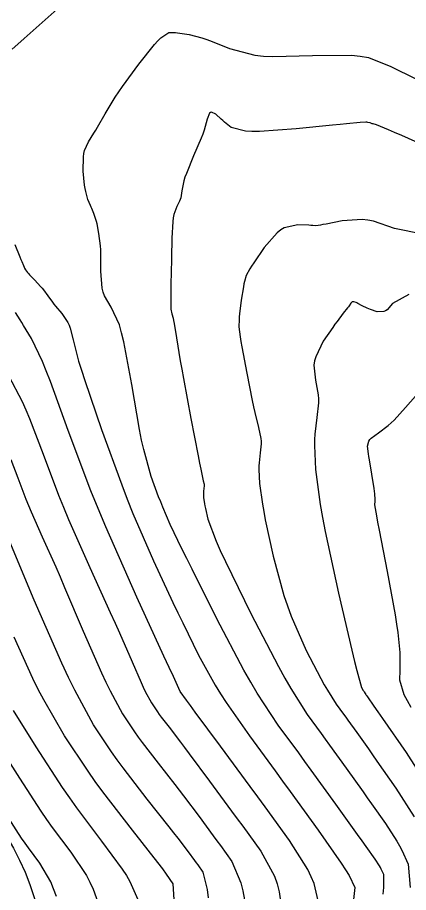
# Model space of a CAD drawing. Header units: metres. Extents: x 837117 to 838477, y 1189012 to 1191015.
# Drawn here: x 837742.8 to 837784.2, y 1190018.8 to 1190111.5 of the extents above; entities that cross this region are included whole.
import ezdxf

# ---------------------------------------------------------------- set-up
doc = ezdxf.new("R2010")
doc.units = ezdxf.units.M
doc.header["$LTSCALE"] = 0.3
for name, color, linetype in [('CIRCULOS', 60, 'Continuous'), ('COTAS 10', 1, 'Continuous'), ('COTAS INT', 252, 'Continuous')]:
    doc.layers.add(name, color=color, linetype=linetype)

msp = doc.modelspace()

# ---------------------------------------------------------------- linework, layer by layer
at = {"layer": 'CIRCULOS'}
msp.add_circle((837716.89, 1190009.622), 29, dxfattribs=at)
at = {"layer": 'COTAS 10'}
for points, elevation in [([(837781.537, 1190018.586), (837781.596, 1190019.277), (837781.58, 1190020.666), (837781.322, 1190021.233), (837781.227, 1190021.407), (837781.123, 1190021.587), (837780.666, 1190022.297), (837779.71, 1190023.651), (837779.292, 1190024.238), (837778.807, 1190024.917), (837776.501, 1190028.132), (837773.902, 1190031.736), (837773.232, 1190032.659), (837772.584, 1190033.55), (837770.423, 1190036.501), (837768.198, 1190039.898), (837767.509, 1190041.071), (837766.788, 1190042.345), (837763.922, 1190047.784), (837761.296, 1190053.027), (837760.726, 1190054.176), (837760.225, 1190055.195), (837758.982, 1190057.784), (837758.188, 1190059.619), (837757.969, 1190060.161), (837757.751, 1190060.719), (837756.965, 1190062.861), (837756.174, 1190065.72), (837755.951, 1190066.729), (837755.727, 1190067.833), (837754.908, 1190072.61), (837754.069, 1190077.148), (837753.833, 1190078.102), (837753.595, 1190078.924), (837752.724, 1190080.803), (837752.022, 1190082.01), (837751.892, 1190082.41), (837751.789, 1190082.838), (837751.647, 1190084.621), (837751.637, 1190086.433), (837751.618, 1190086.879), (837751.592, 1190087.301), (837751.436, 1190088.625), (837751.23, 1190089.66), (837751.172, 1190089.9), (837751.114, 1190090.12), (837750.901, 1190090.744), (837750.674, 1190091.268), (837750.607, 1190091.425), (837750.538, 1190091.587), (837750.273, 1190092.214), (837750.028, 1190093.078), (837749.972, 1190093.389), (837749.92, 1190093.732), (837749.775, 1190095.23), (837749.788, 1190096.745), (837749.836, 1190097.098), (837749.904, 1190097.422), (837750.311, 1190098.353), (837750.908, 1190099.258), (837751.096, 1190099.567), (837751.293, 1190099.9), (837752.087, 1190101.312), (837753.153, 1190103.079), (837753.522, 1190103.636), (837753.923, 1190104.223), (837755.64, 1190106.586), (837757.303, 1190108.651), (837757.671, 1190109.049), (837757.998, 1190109.372), (837758.842, 1190109.914), (837759.524, 1190109.918), (837759.749, 1190109.901), (837759.99, 1190109.877), (837760.99, 1190109.729), (837762.312, 1190109.381), (837762.756, 1190109.232), (837763.234, 1190109.059), (837765.241, 1190108.244), (837767.945, 1190107.539), (837768.863, 1190107.436), (837769.854, 1190107.374), (837774.042, 1190107.482), (837778.154, 1190107.53), (837779.097, 1190107.429), (837779.955, 1190107.278), (837782.345, 1190106.323), (837784.996, 1190105.007)], 1760), ([(837763.035, 1190018.186), (837762.93, 1190019.085), (837762.477, 1190020.911), (837761.925, 1190021.675), (837761.758, 1190021.904), (837761.585, 1190022.14), (837760.911, 1190023.059), (837759.804, 1190024.508), (837759.358, 1190025.08), (837758.853, 1190025.725), (837756.523, 1190028.67), (837753.999, 1190031.959), (837753.37, 1190032.821), (837752.773, 1190033.662), (837750.868, 1190036.523), (837748.868, 1190040.208), (837748.21, 1190041.569), (837747.507, 1190043.078), (837744.591, 1190049.755), (837741.991, 1190055.936)], 1750)]:
    msp.add_lwpolyline(points, dxfattribs=dict(at, elevation=elevation))
at = {"layer": 'COTAS INT'}
for points, elevation in [([(837747.008, 1190112.402), (837743.533, 1190109.301), (837742.837, 1190108.678), (837742.256, 1190108.158)], 1758), ([(837787.42, 1190097.244), (837783.513, 1190099), (837782.731, 1190099.344), (837782.079, 1190099.627), (837780.807, 1190100.133), (837780.446, 1190100.231), (837780.368, 1190100.255), (837780.299, 1190100.279), (837780.133, 1190100.358), (837779.912, 1190100.405), (837779.809, 1190100.409), (837779.688, 1190100.41), (837779.103, 1190100.379), (837777.632, 1190100.243), (837776.954, 1190100.176), (837776.157, 1190100.097), (837772.301, 1190099.71), (837768.436, 1190099.448), (837767.635, 1190099.449), (837766.949, 1190099.481), (837765.445, 1190099.863), (837764.741, 1190100.437), (837764.561, 1190100.59), (837764.386, 1190100.742), (837763.807, 1190101.271), (837763.34, 1190101.502), (837763.236, 1190101.465), (837763.142, 1190101.385), (837762.895, 1190100.733), (837762.568, 1190099.567), (837762.423, 1190099.163), (837762.256, 1190098.724), (837761.457, 1190096.846), (837760.685, 1190094.997), (837760.534, 1190094.577), (837760.41, 1190094.196), (837760.192, 1190093.152), (837760.087, 1190092.416), (837760.034, 1190092.23), (837759.972, 1190092.051), (837759.664, 1190091.468), (837759.357, 1190090.63), (837759.296, 1190090.291), (837759.245, 1190089.904), (837759.144, 1190088.121), (837759.11, 1190086.043), (837759.1, 1190085.472), (837759.089, 1190084.901), (837759.051, 1190082.853), (837759.04, 1190081.19), (837759.047, 1190080.863), (837759.058, 1190080.592), (837759.135, 1190080.095), (837759.275, 1190079.633), (837759.326, 1190079.384), (837759.383, 1190079.083), (837759.634, 1190077.559), (837760.045, 1190075.115), (837760.202, 1190074.234), (837760.379, 1190073.263), (837761.175, 1190069.018), (837761.936, 1190065.067), (837762.09, 1190064.282), (837762.22, 1190063.632), (837762.483, 1190062.398), (837762.555, 1190062.057), (837762.563, 1190061.969), (837762.567, 1190061.884), (837762.54, 1190061.6), (837762.501, 1190061.29), (837762.497, 1190061.188), (837762.496, 1190061.079), (837762.515, 1190060.63), (837762.604, 1190059.978), (837762.647, 1190059.742), (837762.698, 1190059.481), (837762.945, 1190058.337), (837763.83, 1190056.011), (837764.282, 1190055.005), (837764.823, 1190053.842), (837767.527, 1190048.337), (837770.442, 1190042.721), (837771.117, 1190041.489), (837771.734, 1190040.397), (837773.483, 1190037.619), (837774.953, 1190035.611), (837775.394, 1190035.004), (837775.85, 1190034.376), (837777.619, 1190031.924), (837779.388, 1190029.446), (837779.844, 1190028.801), (837780.286, 1190028.175), (837781.758, 1190026.062), (837782.965, 1190024.189), (837783.239, 1190023.713), (837783.488, 1190023.255), (837784.17, 1190021.758), (837784.385, 1190019.291)], 1762), ([(837785.672, 1190088.564), (837782.739, 1190089.168), (837780.498, 1190089.918), (837779.89, 1190090.025), (837779.289, 1190090.089), (837777.165, 1190089.954), (837775.474, 1190089.621), (837775.144, 1190089.559), (837774.875, 1190089.511), (837774.407, 1190089.445), (837774.065, 1190089.473), (837773.876, 1190089.484), (837773.646, 1190089.497), (837772.475, 1190089.553), (837771.057, 1190089.224), (837770.671, 1190088.993), (837770.288, 1190088.702), (837768.931, 1190087.148), (837767.822, 1190085.507), (837767.596, 1190085.161), (837767.405, 1190084.862), (837767.009, 1190084.174), (837766.829, 1190083.541), (837766.775, 1190083.276), (837766.719, 1190082.973), (837766.5, 1190081.557), (837766.319, 1190080.111), (837766.287, 1190079.788), (837766.262, 1190079.5), (837766.236, 1190078.741), (837766.378, 1190077.659), (837766.46, 1190077.167), (837766.56, 1190076.591), (837767.074, 1190073.817), (837767.651, 1190070.911), (837767.791, 1190070.253), (837767.922, 1190069.659), (837768.325, 1190068.041), (837768.565, 1190066.898), (837768.594, 1190066.603), (837768.607, 1190066.318), (837768.518, 1190065.365), (837768.386, 1190064.324), (837768.372, 1190063.983), (837768.367, 1190063.619), (837768.433, 1190062.113), (837768.732, 1190059.927), (837768.876, 1190059.134), (837769.045, 1190058.259), (837769.876, 1190054.423), (837771.023, 1190050.232), (837771.392, 1190049.134), (837771.783, 1190048.063), (837773.383, 1190044.423), (837774.929, 1190041.443), (837775.287, 1190040.79), (837775.615, 1190040.211), (837776.543, 1190038.737), (837777.323, 1190037.672), (837777.557, 1190037.35), (837777.798, 1190037.016), (837778.737, 1190035.715), (837779.969, 1190033.975), (837780.397, 1190033.364), (837780.861, 1190032.698), (837782.849, 1190029.828), (837784.807, 1190026.79)], 1764), ([(837742.518, 1190087.452), (837743.055, 1190086.145), (837743.163, 1190085.882), (837743.253, 1190085.661), (837743.434, 1190085.219), (837743.509, 1190085.051), (837743.532, 1190085.003), (837743.557, 1190084.954), (837743.657, 1190084.773), (837743.875, 1190084.492), (837743.974, 1190084.381), (837744.089, 1190084.255), (837744.645, 1190083.678), (837745.263, 1190083.013), (837745.418, 1190082.832), (837745.565, 1190082.651), (837746.036, 1190082.011), (837746.519, 1190081.337), (837746.674, 1190081.136), (837746.838, 1190080.929), (837747.504, 1190080.128), (837748.128, 1190079.193), (837748.264, 1190078.9), (837748.385, 1190078.593), (837748.691, 1190077.365), (837749.274, 1190075.099), (837749.57, 1190074.138), (837749.924, 1190073.033), (837751.687, 1190067.838), (837753.839, 1190061.971), (837754.437, 1190060.442), (837755.037, 1190058.955), (837757.212, 1190053.931), (837759.272, 1190049.505), (837759.798, 1190048.396), (837760.306, 1190047.337), (837761.981, 1190043.931), (837763.75, 1190040.747), (837764.317, 1190039.828), (837764.917, 1190038.894), (837767.363, 1190035.383), (837770.099, 1190031.65), (837770.882, 1190030.574), (837771.676, 1190029.481), (837774.634, 1190025.383), (837777.073, 1190021.881), (837777.54, 1190021.164), (837777.917, 1190020.557), (837778.525, 1190019.274), (837778.324, 1190017.395)], 1758), ([(837784.226, 1190082.169), (837782.517, 1190081.194), (837781.95, 1190080.527), (837781.777, 1190080.417), (837781.598, 1190080.34), (837780.892, 1190080.333), (837780.189, 1190080.556), (837780.011, 1190080.623), (837779.84, 1190080.693), (837779.283, 1190080.965), (837778.841, 1190081.205), (837778.742, 1190081.254), (837778.654, 1190081.296), (837778.421, 1190081.386), (837778.271, 1190081.387), (837778.234, 1190081.373), (837778.2, 1190081.354), (837778.097, 1190081.231), (837777.92, 1190080.968), (837777.839, 1190080.86), (837777.745, 1190080.737), (837777.291, 1190080.165), (837776.637, 1190079.301), (837776.417, 1190078.993), (837776.18, 1190078.656), (837775.182, 1190077.193), (837774.378, 1190075.553), (837774.264, 1190075.105), (837774.196, 1190074.66), (837774.343, 1190073.073), (837774.641, 1190071.513), (837774.669, 1190071.084), (837774.674, 1190070.658), (837774.495, 1190069.13), (837774.271, 1190067.358), (837774.247, 1190066.778), (837774.239, 1190066.158), (837774.35, 1190063.596), (837774.86, 1190059.876), (837775.104, 1190058.526), (837775.393, 1190057.038), (837776.806, 1190050.509), (837778.216, 1190044.453), (837778.502, 1190043.263), (837778.744, 1190042.285), (837779.239, 1190040.509), (837779.417, 1190040.166), (837779.458, 1190040.091), (837779.495, 1190040.024), (837779.602, 1190039.855), (837779.692, 1190039.732), (837779.719, 1190039.695), (837779.747, 1190039.657), (837779.855, 1190039.507), (837780.55, 1190038.504), (837780.949, 1190037.928), (837781.437, 1190037.222), (837783.941, 1190033.593), (837786.648, 1190029.392)], 1766), ([(837774.743, 1190017.414), (837774.22, 1190019.697), (837773.914, 1190020.42), (837773.538, 1190021.182), (837771.594, 1190024.265), (837769.016, 1190027.83), (837768.24, 1190028.897), (837767.435, 1190029.999), (837764.304, 1190034.265), (837761.636, 1190037.889), (837761.124, 1190038.586), (837760.711, 1190039.149), (837760.039, 1190040.077), (837759.316, 1190041.647), (837758.87, 1190042.616), (837758.319, 1190043.816), (837755.442, 1190050.077), (837752.157, 1190057.516), (837751.347, 1190059.458), (837750.581, 1190061.349), (837748.177, 1190067.753), (837746.29, 1190072.942), (837745.85, 1190074.066), (837745.445, 1190075.055), (837744.283, 1190077.5), (837743.459, 1190078.873), (837743.267, 1190079.187), (837743.092, 1190079.472), (837742.592, 1190080.26)], 1756), ([(837741.845, 1190073.565), (837743.288, 1190070.809), (837743.686, 1190069.931), (837744.084, 1190069.002), (837745.518, 1190065.232), (837747.147, 1190060.895), (837747.668, 1190059.61), (837748.22, 1190058.288), (837750.465, 1190053.208), (837752.636, 1190048.438), (837753.141, 1190047.312), (837753.605, 1190046.27), (837754.933, 1190043.208), (837755.892, 1190041.012), (837756.123, 1190040.516), (837756.339, 1190040.069), (837756.997, 1190038.856), (837757.623, 1190037.916), (837757.82, 1190037.639), (837758.026, 1190037.356), (837758.856, 1190036.274), (837760.059, 1190034.713), (837760.501, 1190034.127), (837760.99, 1190033.475), (837763.147, 1190030.565), (837765.476, 1190027.392), (837766.073, 1190026.575), (837766.649, 1190025.784), (837768.555, 1190023.147), (837770.002, 1190020.483), (837770.288, 1190019.675), (837770.524, 1190018.837), (837770.962, 1190015.553)], 1754), ([(837784.489, 1190038.354), (837784.084, 1190039.073), (837783.761, 1190039.705), (837783.277, 1190041.26), (837783.318, 1190042.312), (837783.325, 1190042.627), (837783.33, 1190042.951), (837783.332, 1190044.209), (837783.118, 1190046.332), (837782.986, 1190047.202), (837782.822, 1190048.195), (837781.971, 1190052.803), (837781.124, 1190057.173), (837780.963, 1190058.016), (837780.834, 1190058.7), (837780.637, 1190059.843), (837780.652, 1190059.994), (837780.657, 1190060.051), (837780.663, 1190060.115), (837780.69, 1190060.405), (837780.654, 1190061.021), (837780.621, 1190061.292), (837780.577, 1190061.605), (837780.336, 1190063.097), (837780.077, 1190064.63), (837780.022, 1190064.97), (837779.975, 1190065.272), (837779.867, 1190066.059), (837780.008, 1190066.612), (837780.118, 1190066.767), (837780.259, 1190066.923), (837781.023, 1190067.497), (837782.05, 1190068.261), (837782.355, 1190068.538), (837782.67, 1190068.843), (837783.887, 1190070.178), (837784.951, 1190071.375)], 1768), ([(837742.116, 1190064.664), (837742.859, 1190062.71), (837743.703, 1190060.464), (837743.973, 1190059.798), (837744.258, 1190059.113), (837745.421, 1190056.481), (837746.857, 1190053.271), (837747.315, 1190052.222), (837747.798, 1190051.103), (837749.762, 1190046.481), (837751.699, 1190042.045), (837752.166, 1190041.043), (837752.604, 1190040.139), (837753.932, 1190037.69), (837755.198, 1190035.789), (837755.595, 1190035.23), (837756.013, 1190034.657), (837757.69, 1190032.472), (837759.456, 1190030.219), (837759.93, 1190029.604), (837760.397, 1190028.992), (837762.029, 1190026.812), (837763.531, 1190024.766), (837763.915, 1190024.239), (837764.287, 1190023.729), (837765.516, 1190022.029), (837766.466, 1190019.784), (837766.661, 1190018.931), (837766.827, 1190017.976)], 1752), ([(837759.399, 1190018.013), (837759.305, 1190019.693), (837758.602, 1190020.707), (837758.181, 1190021.262), (837757.662, 1190021.936), (837754.968, 1190025.356), (837751.842, 1190029.441), (837751.049, 1190030.534), (837750.288, 1190031.61), (837747.804, 1190035.356), (837745.597, 1190039.174), (837745.011, 1190040.295), (837744.435, 1190041.444), (837742.448, 1190045.824)], 1748), ([(837742.363, 1190038.05), (837744.739, 1190034.189), (837747.542, 1190029.887), (837748.301, 1190028.784), (837749.053, 1190027.718), (837751.707, 1190024.189), (837753.883, 1190021.249), (837754.333, 1190020.555), (837754.716, 1190019.914), (837755.55, 1190018.032)], 1746), ([(837740.973, 1190034.083), (837743.022, 1190030.871), (837745.294, 1190027.368), (837745.889, 1190026.495), (837746.47, 1190025.666), (837748.446, 1190023.022), (837750.104, 1190020.562), (837750.484, 1190019.848), (837750.83, 1190019.12), (837751.795, 1190016.37)], 1744), ([(837746.944, 1190018.326), (837746.636, 1190019.141), (837746.325, 1190019.876), (837745.185, 1190021.855), (837743.972, 1190023.478), (837743.615, 1190023.988), (837743.25, 1190024.523), (837741.855, 1190026.673)], 1742)]:
    msp.add_lwpolyline(points, dxfattribs=dict(at, elevation=elevation))

doc.saveas('drawing.dxf')
